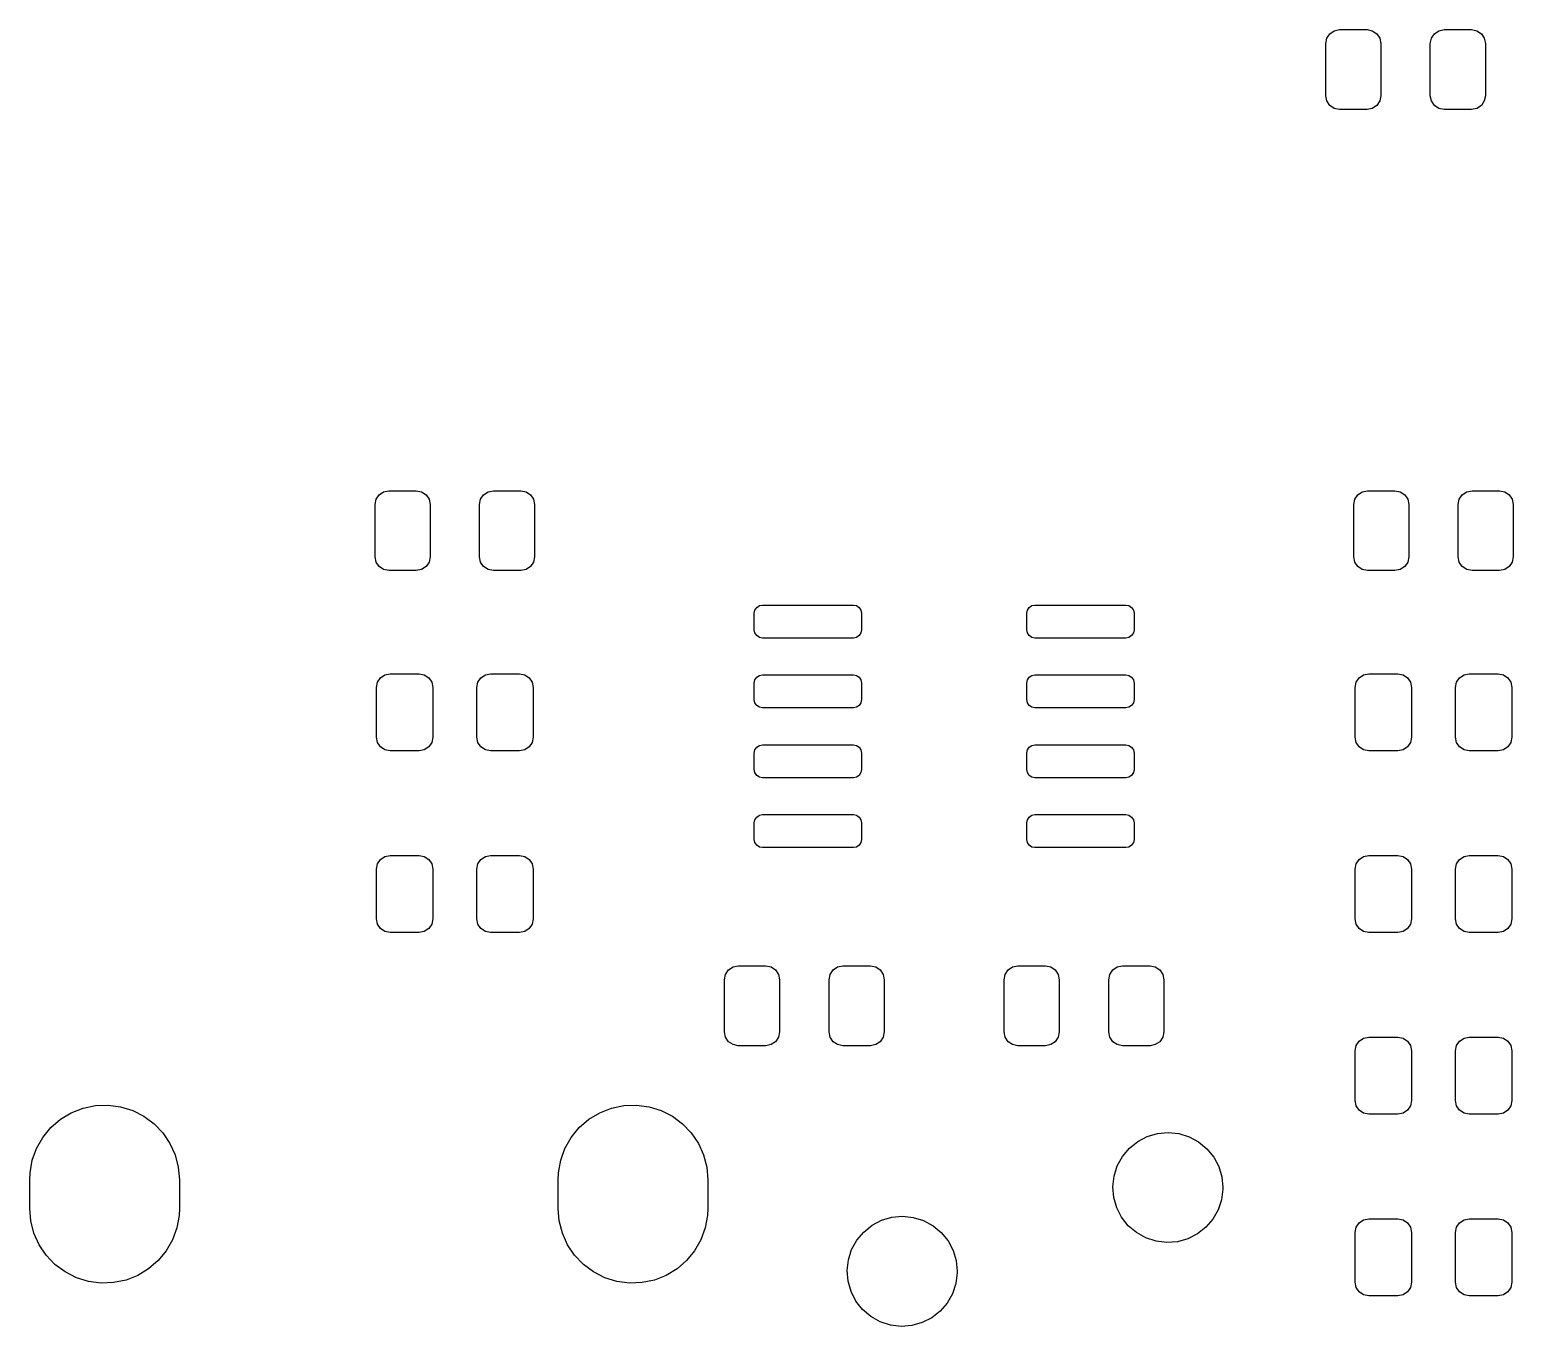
# Model space of a CAD drawing. Extents: x 42 to 170, y -237 to -32.
# Drawn here: x 49.68 to 76.63, y -111.74 to -88.17 of the extents above; entities that cross this region are included whole.
import ezdxf

# ---------------------------------------------------------------- set-up
doc = ezdxf.new("R2010")
doc.units = 0
doc.layers.add('BLACK', color=7, linetype='CONTINUOUS')

msp = doc.modelspace()

# ---------------------------------------------------------------- linework, layer by layer
at = {"layer": 'BLACK', "linetype": 'CONTINUOUS'}
for p, q in [((73.226, -88.425), (73.245, -88.3293)), ((73.245, -88.3293), (73.2992, -88.2482)), ((73.2992, -88.2482), (73.3803, -88.194)), ((73.3803, -88.194), (73.476, -88.175)), ((73.476, -88.175), (73.976, -88.175)), ((73.976, -88.175), (74.0717, -88.194)), ((74.0717, -88.194), (74.1528, -88.2482)), ((74.1528, -88.2482), (74.207, -88.3293)), ((74.207, -88.3293), (74.226, -88.425)), ((75.126, -88.425), (75.145, -88.3293)), ((75.145, -88.3293), (75.1992, -88.2482)), ((75.1992, -88.2482), (75.2803, -88.194)), ((75.2803, -88.194), (75.376, -88.175)), ((75.376, -88.175), (75.876, -88.175)), ((75.876, -88.175), (75.9717, -88.194)), ((75.9717, -88.194), (76.0528, -88.2482)), ((76.0528, -88.2482), (76.107, -88.3293)), ((76.107, -88.3293), (76.126, -88.425)), ((73.226, -89.375), (73.226, -88.425)), ((74.226, -88.425), (74.226, -89.375)), ((75.126, -89.375), (75.126, -88.425)), ((76.126, -88.425), (76.126, -89.375)), ((73.245, -89.4707), (73.226, -89.375)), ((73.2992, -89.5518), (73.245, -89.4707)), ((74.207, -89.4707), (74.1528, -89.5518)), ((74.226, -89.375), (74.207, -89.4707)), ((75.145, -89.4707), (75.126, -89.375)), ((75.1992, -89.5518), (75.145, -89.4707)), ((76.107, -89.4707), (76.0528, -89.5518)), ((76.126, -89.375), (76.107, -89.4707)), ((73.3803, -89.606), (73.2992, -89.5518)), ((73.476, -89.625), (73.3803, -89.606)), ((73.976, -89.625), (73.476, -89.625)), ((74.0717, -89.606), (73.976, -89.625)), ((74.1528, -89.5518), (74.0717, -89.606)), ((75.2803, -89.606), (75.1992, -89.5518)), ((75.376, -89.625), (75.2803, -89.606)), ((75.876, -89.625), (75.376, -89.625)), ((75.9717, -89.606), (75.876, -89.625)), ((76.0528, -89.5518), (75.9717, -89.606)), ((55.954, -96.807), (55.973, -96.7113)), ((55.973, -96.7113), (56.0272, -96.6302)), ((56.0272, -96.6302), (56.1083, -96.576)), ((56.1083, -96.576), (56.204, -96.557)), ((56.204, -96.557), (56.704, -96.557)), ((56.704, -96.557), (56.7997, -96.576)), ((56.7997, -96.576), (56.8808, -96.6302)), ((56.8808, -96.6302), (56.935, -96.7113)), ((56.935, -96.7113), (56.954, -96.807)), ((57.854, -96.807), (57.873, -96.7113)), ((57.873, -96.7113), (57.9272, -96.6302)), ((57.9272, -96.6302), (58.0083, -96.576)), ((58.0083, -96.576), (58.104, -96.557)), ((58.104, -96.557), (58.604, -96.557)), ((58.604, -96.557), (58.6997, -96.576)), ((58.6997, -96.576), (58.7808, -96.6302)), ((58.7808, -96.6302), (58.835, -96.7113)), ((58.835, -96.7113), (58.854, -96.807)), ((73.734, -96.807), (73.753, -96.7113)), ((73.753, -96.7113), (73.8072, -96.6302)), ((73.8072, -96.6302), (73.8883, -96.576)), ((73.8883, -96.576), (73.984, -96.557)), ((73.984, -96.557), (74.484, -96.557)), ((74.484, -96.557), (74.5797, -96.576)), ((74.5797, -96.576), (74.6608, -96.6302)), ((74.6608, -96.6302), (74.715, -96.7113)), ((74.715, -96.7113), (74.734, -96.807)), ((75.634, -96.807), (75.653, -96.7113)), ((75.653, -96.7113), (75.7072, -96.6302)), ((75.7072, -96.6302), (75.7883, -96.576)), ((75.7883, -96.576), (75.884, -96.557)), ((75.884, -96.557), (76.384, -96.557)), ((76.384, -96.557), (76.4797, -96.576)), ((76.4797, -96.576), (76.5608, -96.6302)), ((76.5608, -96.6302), (76.615, -96.7113)), ((76.615, -96.7113), (76.634, -96.807)), ((55.954, -97.757), (55.954, -96.807)), ((56.954, -96.807), (56.954, -97.757)), ((57.854, -97.757), (57.854, -96.807)), ((58.854, -96.807), (58.854, -97.757)), ((73.734, -97.757), (73.734, -96.807)), ((74.734, -96.807), (74.734, -97.757)), ((75.634, -97.757), (75.634, -96.807)), ((76.634, -96.807), (76.634, -97.757)), ((55.973, -97.8527), (55.954, -97.757)), ((56.954, -97.757), (56.935, -97.8527)), ((57.873, -97.8527), (57.854, -97.757)), ((58.854, -97.757), (58.835, -97.8527)), ((73.753, -97.8527), (73.734, -97.757)), ((74.734, -97.757), (74.715, -97.8527)), ((75.653, -97.8527), (75.634, -97.757)), ((76.634, -97.757), (76.615, -97.8527)), ((56.0272, -97.9338), (55.973, -97.8527)), ((56.1083, -97.988), (56.0272, -97.9338)), ((56.204, -98.007), (56.1083, -97.988)), ((56.704, -98.007), (56.204, -98.007)), ((56.7997, -97.988), (56.704, -98.007)), ((56.8808, -97.9338), (56.7997, -97.988)), ((56.935, -97.8527), (56.8808, -97.9338)), ((57.9272, -97.9338), (57.873, -97.8527)), ((58.0083, -97.988), (57.9272, -97.9338)), ((58.104, -98.007), (58.0083, -97.988)), ((58.604, -98.007), (58.104, -98.007)), ((58.6997, -97.988), (58.604, -98.007)), ((58.7808, -97.9338), (58.6997, -97.988)), ((58.835, -97.8527), (58.7808, -97.9338)), ((73.8072, -97.9338), (73.753, -97.8527)), ((73.8883, -97.988), (73.8072, -97.9338)), ((73.984, -98.007), (73.8883, -97.988)), ((74.484, -98.007), (73.984, -98.007)), ((74.5797, -97.988), (74.484, -98.007)), ((74.6608, -97.9338), (74.5797, -97.988)), ((74.715, -97.8527), (74.6608, -97.9338)), ((75.7072, -97.9338), (75.653, -97.8527)), ((75.7883, -97.988), (75.7072, -97.9338)), ((75.884, -98.007), (75.7883, -97.988)), ((76.384, -98.007), (75.884, -98.007)), ((76.4797, -97.988), (76.384, -98.007)), ((76.5608, -97.9338), (76.4797, -97.988)), ((76.615, -97.8527), (76.5608, -97.9338)), ((62.8879, -98.6769), (62.9366, -98.6444)), ((62.9366, -98.6444), (62.994, -98.633)), ((62.994, -98.633), (64.644, -98.633)), ((64.644, -98.633), (64.7014, -98.6444)), ((64.7014, -98.6444), (64.7501, -98.6769)), ((67.8379, -98.6769), (67.8866, -98.6444)), ((67.8866, -98.6444), (67.944, -98.633)), ((67.944, -98.633), (69.594, -98.633)), ((69.594, -98.633), (69.6514, -98.6444)), ((69.6514, -98.6444), (69.7001, -98.6769)), ((62.844, -98.783), (62.8554, -98.7256)), ((62.844, -99.083), (62.844, -98.783)), ((62.8554, -98.7256), (62.8879, -98.6769)), ((64.7501, -98.6769), (64.7826, -98.7256)), ((64.7826, -98.7256), (64.794, -98.783)), ((64.794, -98.783), (64.794, -99.083)), ((67.794, -98.783), (67.8054, -98.7256)), ((67.794, -99.083), (67.794, -98.783)), ((67.8054, -98.7256), (67.8379, -98.6769)), ((69.7001, -98.6769), (69.7326, -98.7256)), ((69.7326, -98.7256), (69.744, -98.783)), ((69.744, -98.783), (69.744, -99.083)), ((62.8554, -99.1404), (62.844, -99.083)), ((62.8879, -99.1891), (62.8554, -99.1404)), ((62.9366, -99.2216), (62.8879, -99.1891)), ((64.7501, -99.1891), (64.7014, -99.2216)), ((64.7826, -99.1404), (64.7501, -99.1891)), ((64.794, -99.083), (64.7826, -99.1404)), ((67.8054, -99.1404), (67.794, -99.083)), ((67.8379, -99.1891), (67.8054, -99.1404)), ((67.8866, -99.2216), (67.8379, -99.1891)), ((69.7001, -99.1891), (69.6514, -99.2216)), ((69.7326, -99.1404), (69.7001, -99.1891)), ((69.744, -99.083), (69.7326, -99.1404)), ((62.994, -99.233), (62.9366, -99.2216)), ((64.644, -99.233), (62.994, -99.233)), ((64.7014, -99.2216), (64.644, -99.233)), ((67.944, -99.233), (67.8866, -99.2216)), ((69.594, -99.233), (67.944, -99.233)), ((69.6514, -99.2216), (69.594, -99.233)), ((55.998, -100.038), (56.0522, -99.9572)), ((56.0522, -99.9572), (56.1333, -99.903)), ((56.1333, -99.903), (56.229, -99.884)), ((56.229, -99.884), (56.754, -99.884)), ((56.754, -99.884), (56.8497, -99.903)), ((56.8497, -99.903), (56.9308, -99.9572)), ((56.9308, -99.9572), (56.985, -100.038)), ((57.823, -100.038), (57.8772, -99.9572)), ((57.8772, -99.9572), (57.9583, -99.903)), ((57.9583, -99.903), (58.054, -99.884)), ((58.054, -99.884), (58.579, -99.884)), ((58.579, -99.884), (58.6747, -99.903)), ((58.6747, -99.903), (58.7558, -99.9572)), ((58.7558, -99.9572), (58.81, -100.038)), ((62.844, -100.053), (62.8554, -99.9956)), ((62.8554, -99.9956), (62.8879, -99.9469)), ((62.8879, -99.9469), (62.9366, -99.9144)), ((62.9366, -99.9144), (62.994, -99.903)), ((62.994, -99.903), (64.644, -99.903)), ((64.644, -99.903), (64.7014, -99.9144)), ((64.7014, -99.9144), (64.7501, -99.9469)), ((64.7501, -99.9469), (64.7826, -99.9956)), ((64.7826, -99.9956), (64.794, -100.053)), ((67.794, -100.053), (67.8054, -99.9956)), ((67.8054, -99.9956), (67.8379, -99.9469)), ((67.8379, -99.9469), (67.8866, -99.9144)), ((67.8866, -99.9144), (67.944, -99.903)), ((67.944, -99.903), (69.594, -99.903)), ((69.594, -99.903), (69.6514, -99.9144)), ((69.6514, -99.9144), (69.7001, -99.9469)), ((69.7001, -99.9469), (69.7326, -99.9956)), ((69.7326, -99.9956), (69.744, -100.053)), ((73.778, -100.038), (73.8322, -99.9572)), ((73.8322, -99.9572), (73.9133, -99.903)), ((73.9133, -99.903), (74.009, -99.884)), ((74.009, -99.884), (74.534, -99.884)), ((74.534, -99.884), (74.6297, -99.903)), ((74.6297, -99.903), (74.7108, -99.9572)), ((74.7108, -99.9572), (74.765, -100.038)), ((75.603, -100.038), (75.6572, -99.9572)), ((75.6572, -99.9572), (75.7383, -99.903)), ((75.7383, -99.903), (75.834, -99.884)), ((75.834, -99.884), (76.359, -99.884)), ((76.359, -99.884), (76.4547, -99.903)), ((76.4547, -99.903), (76.5358, -99.9572)), ((76.5358, -99.9572), (76.59, -100.038)), ((55.979, -100.134), (55.998, -100.038)), ((55.979, -101.034), (55.979, -100.134)), ((56.985, -100.038), (57.004, -100.134)), ((57.004, -100.134), (57.004, -101.034)), ((57.804, -100.134), (57.823, -100.038)), ((57.804, -101.034), (57.804, -100.134)), ((58.81, -100.038), (58.829, -100.134)), ((58.829, -100.134), (58.829, -101.034)), ((62.844, -100.353), (62.844, -100.053)), ((64.794, -100.053), (64.794, -100.353)), ((67.794, -100.353), (67.794, -100.053)), ((69.744, -100.053), (69.744, -100.353)), ((73.759, -100.134), (73.778, -100.038)), ((73.759, -101.034), (73.759, -100.134)), ((74.765, -100.038), (74.784, -100.134)), ((74.784, -100.134), (74.784, -101.034)), ((75.584, -100.134), (75.603, -100.038)), ((75.584, -101.034), (75.584, -100.134)), ((76.59, -100.038), (76.609, -100.134)), ((76.609, -100.134), (76.609, -101.034)), ((62.8554, -100.41), (62.844, -100.353)), ((62.8879, -100.459), (62.8554, -100.41)), ((62.9366, -100.492), (62.8879, -100.459)), ((62.994, -100.503), (62.9366, -100.492)), ((64.644, -100.503), (62.994, -100.503)), ((64.7014, -100.492), (64.644, -100.503)), ((64.7501, -100.459), (64.7014, -100.492)), ((64.7826, -100.41), (64.7501, -100.459)), ((64.794, -100.353), (64.7826, -100.41)), ((67.8054, -100.41), (67.794, -100.353)), ((67.8379, -100.459), (67.8054, -100.41)), ((67.8866, -100.492), (67.8379, -100.459)), ((67.944, -100.503), (67.8866, -100.492)), ((69.594, -100.503), (67.944, -100.503)), ((69.6514, -100.492), (69.594, -100.503)), ((69.7001, -100.459), (69.6514, -100.492)), ((69.7326, -100.41), (69.7001, -100.459)), ((69.744, -100.353), (69.7326, -100.41)), ((55.998, -101.13), (55.979, -101.034)), ((57.004, -101.034), (56.985, -101.13)), ((57.823, -101.13), (57.804, -101.034)), ((58.829, -101.034), (58.81, -101.13)), ((73.778, -101.13), (73.759, -101.034)), ((74.784, -101.034), (74.765, -101.13)), ((75.603, -101.13), (75.584, -101.034)), ((76.609, -101.034), (76.59, -101.13)), ((56.0522, -101.211), (55.998, -101.13)), ((56.1333, -101.265), (56.0522, -101.211)), ((56.229, -101.284), (56.1333, -101.265)), ((56.754, -101.284), (56.229, -101.284)), ((56.8497, -101.265), (56.754, -101.284)), ((56.9308, -101.211), (56.8497, -101.265)), ((56.985, -101.13), (56.9308, -101.211)), ((57.8772, -101.211), (57.823, -101.13)), ((57.9583, -101.265), (57.8772, -101.211)), ((58.054, -101.284), (57.9583, -101.265)), ((58.579, -101.284), (58.054, -101.284)), ((58.6747, -101.265), (58.579, -101.284)), ((58.7558, -101.211), (58.6747, -101.265)), ((58.81, -101.13), (58.7558, -101.211)), ((62.844, -101.323), (62.8554, -101.266)), ((62.844, -101.623), (62.844, -101.323)), ((62.8554, -101.266), (62.8879, -101.217)), ((62.8879, -101.217), (62.9366, -101.184)), ((62.9366, -101.184), (62.994, -101.173)), ((62.994, -101.173), (64.644, -101.173)), ((64.644, -101.173), (64.7014, -101.184)), ((64.7014, -101.184), (64.7501, -101.217)), ((64.7501, -101.217), (64.7826, -101.266)), ((64.7826, -101.266), (64.794, -101.323)), ((64.794, -101.323), (64.794, -101.623)), ((67.794, -101.323), (67.8054, -101.266)), ((67.794, -101.623), (67.794, -101.323)), ((67.8054, -101.266), (67.8379, -101.217)), ((67.8379, -101.217), (67.8866, -101.184)), ((67.8866, -101.184), (67.944, -101.173)), ((67.944, -101.173), (69.594, -101.173)), ((69.594, -101.173), (69.6514, -101.184)), ((69.6514, -101.184), (69.7001, -101.217)), ((69.7001, -101.217), (69.7326, -101.266)), ((69.7326, -101.266), (69.744, -101.323)), ((69.744, -101.323), (69.744, -101.623)), ((73.8322, -101.211), (73.778, -101.13)), ((73.9133, -101.265), (73.8322, -101.211)), ((74.009, -101.284), (73.9133, -101.265)), ((74.534, -101.284), (74.009, -101.284)), ((74.6297, -101.265), (74.534, -101.284)), ((74.7108, -101.211), (74.6297, -101.265)), ((74.765, -101.13), (74.7108, -101.211)), ((75.6572, -101.211), (75.603, -101.13)), ((75.7383, -101.265), (75.6572, -101.211)), ((75.834, -101.284), (75.7383, -101.265)), ((76.359, -101.284), (75.834, -101.284)), ((76.4547, -101.265), (76.359, -101.284)), ((76.5358, -101.211), (76.4547, -101.265)), ((76.59, -101.13), (76.5358, -101.211)), ((62.8554, -101.68), (62.844, -101.623)), ((62.8879, -101.729), (62.8554, -101.68)), ((62.9366, -101.762), (62.8879, -101.729)), ((62.994, -101.773), (62.9366, -101.762)), ((64.644, -101.773), (62.994, -101.773)), ((64.7014, -101.762), (64.644, -101.773)), ((64.7501, -101.729), (64.7014, -101.762)), ((64.7826, -101.68), (64.7501, -101.729)), ((64.794, -101.623), (64.7826, -101.68)), ((67.8054, -101.68), (67.794, -101.623)), ((67.8379, -101.729), (67.8054, -101.68)), ((67.8866, -101.762), (67.8379, -101.729)), ((67.944, -101.773), (67.8866, -101.762)), ((69.594, -101.773), (67.944, -101.773)), ((69.6514, -101.762), (69.594, -101.773)), ((69.7001, -101.729), (69.6514, -101.762)), ((69.7326, -101.68), (69.7001, -101.729)), ((69.744, -101.623), (69.7326, -101.68)), ((62.844, -102.593), (62.8554, -102.536)), ((62.844, -102.893), (62.844, -102.593)), ((62.8554, -102.536), (62.8879, -102.487)), ((62.8879, -102.487), (62.9366, -102.454)), ((62.9366, -102.454), (62.994, -102.443)), ((62.994, -102.443), (64.644, -102.443)), ((64.644, -102.443), (64.7014, -102.454)), ((64.7014, -102.454), (64.7501, -102.487)), ((64.7501, -102.487), (64.7826, -102.536)), ((64.7826, -102.536), (64.794, -102.593)), ((64.794, -102.593), (64.794, -102.893)), ((67.794, -102.593), (67.8054, -102.536)), ((67.794, -102.893), (67.794, -102.593)), ((67.8054, -102.536), (67.8379, -102.487)), ((67.8379, -102.487), (67.8866, -102.454)), ((67.8866, -102.454), (67.944, -102.443)), ((67.944, -102.443), (69.594, -102.443)), ((69.594, -102.443), (69.6514, -102.454)), ((69.6514, -102.454), (69.7001, -102.487)), ((69.7001, -102.487), (69.7326, -102.536)), ((69.7326, -102.536), (69.744, -102.593)), ((69.744, -102.593), (69.744, -102.893)), ((62.8554, -102.95), (62.844, -102.893)), ((62.8879, -102.999), (62.8554, -102.95)), ((64.7826, -102.95), (64.7501, -102.999)), ((64.794, -102.893), (64.7826, -102.95)), ((67.8054, -102.95), (67.794, -102.893)), ((67.8379, -102.999), (67.8054, -102.95)), ((69.7326, -102.95), (69.7001, -102.999)), ((69.744, -102.893), (69.7326, -102.95)), ((56.0522, -103.259), (56.1333, -103.205)), ((56.1333, -103.205), (56.229, -103.186)), ((56.229, -103.186), (56.754, -103.186)), ((56.754, -103.186), (56.8497, -103.205)), ((56.8497, -103.205), (56.9308, -103.259)), ((57.8772, -103.259), (57.9583, -103.205)), ((57.9583, -103.205), (58.054, -103.186)), ((58.054, -103.186), (58.579, -103.186)), ((58.579, -103.186), (58.6747, -103.205)), ((58.6747, -103.205), (58.7558, -103.259)), ((62.9366, -103.032), (62.8879, -102.999)), ((62.994, -103.043), (62.9366, -103.032)), ((64.644, -103.043), (62.994, -103.043)), ((64.7014, -103.032), (64.644, -103.043)), ((64.7501, -102.999), (64.7014, -103.032)), ((67.8866, -103.032), (67.8379, -102.999)), ((67.944, -103.043), (67.8866, -103.032)), ((69.594, -103.043), (67.944, -103.043)), ((69.6514, -103.032), (69.594, -103.043)), ((69.7001, -102.999), (69.6514, -103.032)), ((73.8322, -103.259), (73.9133, -103.205)), ((73.9133, -103.205), (74.009, -103.186)), ((74.009, -103.186), (74.534, -103.186)), ((74.534, -103.186), (74.6297, -103.205)), ((74.6297, -103.205), (74.7108, -103.259)), ((75.6572, -103.259), (75.7383, -103.205)), ((75.7383, -103.205), (75.834, -103.186)), ((75.834, -103.186), (76.359, -103.186)), ((76.359, -103.186), (76.4547, -103.205)), ((76.4547, -103.205), (76.5358, -103.259)), ((55.979, -103.436), (55.998, -103.34)), ((55.979, -104.336), (55.979, -103.436)), ((55.998, -103.34), (56.0522, -103.259)), ((56.9308, -103.259), (56.985, -103.34)), ((56.985, -103.34), (57.004, -103.436)), ((57.004, -103.436), (57.004, -104.336)), ((57.804, -103.436), (57.823, -103.34)), ((57.804, -104.336), (57.804, -103.436)), ((57.823, -103.34), (57.8772, -103.259)), ((58.7558, -103.259), (58.81, -103.34)), ((58.81, -103.34), (58.829, -103.436)), ((58.829, -103.436), (58.829, -104.336)), ((73.759, -103.436), (73.778, -103.34)), ((73.759, -104.336), (73.759, -103.436)), ((73.778, -103.34), (73.8322, -103.259)), ((74.7108, -103.259), (74.765, -103.34)), ((74.765, -103.34), (74.784, -103.436)), ((74.784, -103.436), (74.784, -104.336)), ((75.584, -103.436), (75.603, -103.34)), ((75.584, -104.336), (75.584, -103.436)), ((75.603, -103.34), (75.6572, -103.259)), ((76.5358, -103.259), (76.59, -103.34)), ((76.59, -103.34), (76.609, -103.436)), ((76.609, -103.436), (76.609, -104.336)), ((55.998, -104.432), (55.979, -104.336)), ((56.0522, -104.513), (55.998, -104.432)), ((56.1333, -104.567), (56.0522, -104.513)), ((56.229, -104.586), (56.1333, -104.567)), ((56.8497, -104.567), (56.754, -104.586)), ((56.9308, -104.513), (56.8497, -104.567)), ((56.985, -104.432), (56.9308, -104.513)), ((57.004, -104.336), (56.985, -104.432)), ((57.823, -104.432), (57.804, -104.336)), ((57.8772, -104.513), (57.823, -104.432)), ((57.9583, -104.567), (57.8772, -104.513)), ((58.054, -104.586), (57.9583, -104.567)), ((58.6747, -104.567), (58.579, -104.586)), ((58.7558, -104.513), (58.6747, -104.567)), ((58.81, -104.432), (58.7558, -104.513)), ((58.829, -104.336), (58.81, -104.432)), ((73.778, -104.432), (73.759, -104.336)), ((73.8322, -104.513), (73.778, -104.432)), ((73.9133, -104.567), (73.8322, -104.513)), ((74.009, -104.586), (73.9133, -104.567)), ((74.6297, -104.567), (74.534, -104.586)), ((74.7108, -104.513), (74.6297, -104.567)), ((74.765, -104.432), (74.7108, -104.513)), ((74.784, -104.336), (74.765, -104.432)), ((75.603, -104.432), (75.584, -104.336)), ((75.6572, -104.513), (75.603, -104.432)), ((75.7383, -104.567), (75.6572, -104.513)), ((75.834, -104.586), (75.7383, -104.567)), ((76.4547, -104.567), (76.359, -104.586)), ((76.5358, -104.513), (76.4547, -104.567)), ((76.59, -104.432), (76.5358, -104.513)), ((76.609, -104.336), (76.59, -104.432)), ((56.754, -104.586), (56.229, -104.586)), ((58.579, -104.586), (58.054, -104.586)), ((74.534, -104.586), (74.009, -104.586)), ((76.359, -104.586), (75.834, -104.586)), ((62.304, -105.443), (62.323, -105.347)), ((62.323, -105.347), (62.3772, -105.266)), ((62.3772, -105.266), (62.4583, -105.212)), ((62.4583, -105.212), (62.554, -105.193)), ((62.554, -105.193), (63.054, -105.193)), ((63.054, -105.193), (63.1497, -105.212)), ((63.1497, -105.212), (63.2308, -105.266)), ((63.2308, -105.266), (63.285, -105.347)), ((63.285, -105.347), (63.304, -105.443)), ((64.204, -105.443), (64.223, -105.347)), ((64.223, -105.347), (64.2772, -105.266)), ((64.2772, -105.266), (64.3583, -105.212)), ((64.3583, -105.212), (64.454, -105.193)), ((64.454, -105.193), (64.954, -105.193)), ((64.954, -105.193), (65.0497, -105.212)), ((65.0497, -105.212), (65.1308, -105.266)), ((65.1308, -105.266), (65.185, -105.347)), ((65.185, -105.347), (65.204, -105.443)), ((67.384, -105.443), (67.403, -105.347)), ((67.403, -105.347), (67.4572, -105.266)), ((67.4572, -105.266), (67.5383, -105.212)), ((67.5383, -105.212), (67.634, -105.193)), ((67.634, -105.193), (68.134, -105.193)), ((68.134, -105.193), (68.2297, -105.212)), ((68.2297, -105.212), (68.3108, -105.266)), ((68.3108, -105.266), (68.365, -105.347)), ((68.365, -105.347), (68.384, -105.443)), ((69.284, -105.443), (69.303, -105.347)), ((69.303, -105.347), (69.3572, -105.266)), ((69.3572, -105.266), (69.4383, -105.212)), ((69.4383, -105.212), (69.534, -105.193)), ((69.534, -105.193), (70.034, -105.193)), ((70.034, -105.193), (70.1297, -105.212)), ((70.1297, -105.212), (70.2108, -105.266)), ((70.2108, -105.266), (70.265, -105.347)), ((70.265, -105.347), (70.284, -105.443)), ((62.304, -106.393), (62.304, -105.443)), ((63.304, -105.443), (63.304, -106.393)), ((64.204, -106.393), (64.204, -105.443)), ((65.204, -105.443), (65.204, -106.393)), ((67.384, -106.393), (67.384, -105.443)), ((68.384, -105.443), (68.384, -106.393)), ((69.284, -106.393), (69.284, -105.443)), ((70.284, -105.443), (70.284, -106.393)), ((62.323, -106.489), (62.304, -106.393)), ((63.304, -106.393), (63.285, -106.489)), ((64.223, -106.489), (64.204, -106.393)), ((65.204, -106.393), (65.185, -106.489)), ((67.403, -106.489), (67.384, -106.393)), ((68.384, -106.393), (68.365, -106.489)), ((69.303, -106.489), (69.284, -106.393)), ((70.284, -106.393), (70.265, -106.489)), ((62.3772, -106.57), (62.323, -106.489)), ((62.4583, -106.624), (62.3772, -106.57)), ((62.554, -106.643), (62.4583, -106.624)), ((63.054, -106.643), (62.554, -106.643)), ((63.1497, -106.624), (63.054, -106.643)), ((63.2308, -106.57), (63.1497, -106.624)), ((63.285, -106.489), (63.2308, -106.57)), ((64.2772, -106.57), (64.223, -106.489)), ((64.3583, -106.624), (64.2772, -106.57)), ((64.454, -106.643), (64.3583, -106.624)), ((64.954, -106.643), (64.454, -106.643)), ((65.0497, -106.624), (64.954, -106.643)), ((65.1308, -106.57), (65.0497, -106.624)), ((65.185, -106.489), (65.1308, -106.57)), ((67.4572, -106.57), (67.403, -106.489)), ((67.5383, -106.624), (67.4572, -106.57)), ((67.634, -106.643), (67.5383, -106.624)), ((68.134, -106.643), (67.634, -106.643)), ((68.2297, -106.624), (68.134, -106.643)), ((68.3108, -106.57), (68.2297, -106.624)), ((68.365, -106.489), (68.3108, -106.57)), ((69.3572, -106.57), (69.303, -106.489)), ((69.4383, -106.624), (69.3572, -106.57)), ((69.534, -106.643), (69.4383, -106.624)), ((70.034, -106.643), (69.534, -106.643)), ((70.1297, -106.624), (70.034, -106.643)), ((70.2108, -106.57), (70.1297, -106.624)), ((70.265, -106.489), (70.2108, -106.57)), ((73.759, -106.738), (73.778, -106.642)), ((73.778, -106.642), (73.8322, -106.561)), ((73.8322, -106.561), (73.9133, -106.507)), ((73.9133, -106.507), (74.009, -106.488)), ((74.009, -106.488), (74.534, -106.488)), ((74.534, -106.488), (74.6297, -106.507)), ((74.6297, -106.507), (74.7108, -106.561)), ((74.7108, -106.561), (74.765, -106.642)), ((74.765, -106.642), (74.784, -106.738)), ((75.584, -106.738), (75.603, -106.642)), ((75.603, -106.642), (75.6572, -106.561)), ((75.6572, -106.561), (75.7383, -106.507)), ((75.7383, -106.507), (75.834, -106.488)), ((75.834, -106.488), (76.359, -106.488)), ((76.359, -106.488), (76.4547, -106.507)), ((76.4547, -106.507), (76.5358, -106.561)), ((76.5358, -106.561), (76.59, -106.642)), ((76.59, -106.642), (76.609, -106.738)), ((73.759, -107.638), (73.759, -106.738)), ((74.784, -106.738), (74.784, -107.638)), ((75.584, -107.638), (75.584, -106.738)), ((76.609, -106.738), (76.609, -107.638)), ((50.4353, -107.862), (50.6492, -107.777)), ((50.6492, -107.777), (50.8743, -107.73)), ((50.8743, -107.73), (51.1041, -107.722)), ((51.1041, -107.722), (51.332, -107.752)), ((51.332, -107.752), (51.5517, -107.82)), ((60.0353, -107.862), (60.2492, -107.777)), ((60.2492, -107.777), (60.4743, -107.73)), ((60.4743, -107.73), (60.7041, -107.722)), ((60.7041, -107.722), (60.932, -107.752)), ((60.932, -107.752), (61.1517, -107.82)), ((73.778, -107.734), (73.759, -107.638)), ((73.8322, -107.815), (73.778, -107.734)), ((73.9133, -107.869), (73.8322, -107.815)), ((74.7108, -107.815), (74.6297, -107.869)), ((74.765, -107.734), (74.7108, -107.815)), ((74.784, -107.638), (74.765, -107.734)), ((75.603, -107.734), (75.584, -107.638)), ((75.6572, -107.815), (75.603, -107.734)), ((75.7383, -107.869), (75.6572, -107.815)), ((76.5358, -107.815), (76.4547, -107.869)), ((76.59, -107.734), (76.5358, -107.815)), ((76.609, -107.638), (76.59, -107.734)), ((50.065, -108.132), (50.2387, -107.981)), ((50.2387, -107.981), (50.4353, -107.862)), ((51.5517, -107.82), (51.7567, -107.924)), ((51.7567, -107.924), (51.9412, -108.061)), ((51.9412, -108.061), (52.0999, -108.228)), ((59.665, -108.132), (59.8387, -107.981)), ((59.8387, -107.981), (60.0353, -107.862)), ((61.1517, -107.82), (61.3567, -107.924)), ((61.3567, -107.924), (61.5412, -108.061)), ((61.5412, -108.061), (61.6999, -108.228)), ((74.009, -107.888), (73.9133, -107.869)), ((74.534, -107.888), (74.009, -107.888)), ((74.6297, -107.869), (74.534, -107.888)), ((75.834, -107.888), (75.7383, -107.869)), ((76.359, -107.888), (75.834, -107.888)), ((76.4547, -107.869), (76.359, -107.888)), ((49.8054, -108.51), (49.9192, -108.31)), ((49.9192, -108.31), (50.065, -108.132)), ((52.0999, -108.228), (52.2283, -108.419)), ((59.4054, -108.51), (59.5192, -108.31)), ((59.5192, -108.31), (59.665, -108.132)), ((61.6999, -108.228), (61.8283, -108.419)), ((69.8104, -108.383), (69.9834, -108.293)), ((69.9834, -108.293), (70.1706, -108.238)), ((70.1706, -108.238), (70.365, -108.22)), ((70.365, -108.22), (70.5591, -108.24)), ((70.5591, -108.24), (70.7455, -108.298)), ((70.7455, -108.298), (70.9172, -108.391)), ((49.727, -108.726), (49.8054, -108.51)), ((52.2283, -108.419), (52.3228, -108.628)), ((59.327, -108.726), (59.4054, -108.51)), ((61.8283, -108.419), (61.9228, -108.628)), ((69.5329, -108.655), (69.6583, -108.506)), ((69.6583, -108.506), (69.8104, -108.383)), ((70.9172, -108.391), (71.0676, -108.515)), ((71.0676, -108.515), (71.1909, -108.667)), ((49.686, -108.952), (49.727, -108.726)), ((52.3228, -108.628), (52.3806, -108.851)), ((52.3806, -108.851), (52.4, -109.08)), ((59.286, -108.952), (59.327, -108.726)), ((61.9228, -108.628), (61.9806, -108.851)), ((61.9806, -108.851), (62, -109.08)), ((69.3799, -109.012), (69.4389, -108.826)), ((69.4389, -108.826), (69.5329, -108.655)), ((71.1909, -108.667), (71.2825, -108.839)), ((71.2825, -108.839), (71.339, -109.026)), ((49.68, -109.08), (49.686, -108.952)), ((49.68, -109.6), (49.68, -109.08)), ((52.4, -109.08), (52.4, -109.6)), ((59.28, -109.08), (59.286, -108.952)), ((59.28, -109.6), (59.28, -109.08)), ((62, -109.08), (62, -109.6)), ((69.3581, -109.206), (69.3799, -109.012)), ((71.339, -109.026), (71.358, -109.22)), ((69.3744, -109.401), (69.3581, -109.206)), ((69.4282, -109.588), (69.3744, -109.401)), ((71.3576, -109.248), (71.3331, -109.442)), ((71.358, -109.22), (71.3576, -109.248)), ((49.6994, -109.829), (49.68, -109.6)), ((52.4, -109.6), (52.394, -109.728)), ((59.2994, -109.829), (59.28, -109.6)), ((62, -109.6), (61.994, -109.728)), ((69.5174, -109.762), (69.4282, -109.588)), ((71.2715, -109.627), (71.1751, -109.796)), ((71.3331, -109.442), (71.2715, -109.627)), ((49.7572, -110.052), (49.6994, -109.829)), ((52.353, -109.954), (52.2746, -110.17)), ((52.394, -109.728), (52.353, -109.954)), ((59.3572, -110.052), (59.2994, -109.829)), ((61.953, -109.954), (61.8746, -110.17)), ((61.994, -109.728), (61.953, -109.954)), ((64.8323, -110.03), (64.9844, -109.907)), ((64.9844, -109.907), (65.1574, -109.817)), ((65.1574, -109.817), (65.3446, -109.762)), ((65.3446, -109.762), (65.539, -109.744)), ((65.539, -109.744), (65.7331, -109.764)), ((65.7331, -109.764), (65.9195, -109.822)), ((65.9195, -109.822), (66.0912, -109.915)), ((66.0912, -109.915), (66.2416, -110.039)), ((69.6387, -109.915), (69.5174, -109.762)), ((69.7873, -110.041), (69.6387, -109.915)), ((71.0476, -109.944), (70.8938, -110.064)), ((71.1751, -109.796), (71.0476, -109.944)), ((73.759, -110.04), (73.778, -109.944)), ((73.778, -109.944), (73.8322, -109.863)), ((73.8322, -109.863), (73.9133, -109.809)), ((73.9133, -109.809), (74.009, -109.79)), ((74.009, -109.79), (74.534, -109.79)), ((74.534, -109.79), (74.6297, -109.809)), ((74.6297, -109.809), (74.7108, -109.863)), ((74.7108, -109.863), (74.765, -109.944)), ((74.765, -109.944), (74.784, -110.04)), ((75.584, -110.04), (75.603, -109.944)), ((75.603, -109.944), (75.6572, -109.863)), ((75.6572, -109.863), (75.7383, -109.809)), ((75.7383, -109.809), (75.834, -109.79)), ((75.834, -109.79), (76.359, -109.79)), ((76.359, -109.79), (76.4547, -109.809)), ((76.4547, -109.809), (76.5358, -109.863)), ((76.5358, -109.863), (76.59, -109.944)), ((76.59, -109.944), (76.609, -110.04)), ((49.8517, -110.261), (49.7572, -110.052)), ((52.2746, -110.17), (52.1608, -110.37)), ((59.4517, -110.261), (59.3572, -110.052)), ((61.8746, -110.17), (61.7608, -110.37)), ((64.6129, -110.35), (64.7069, -110.179)), ((64.7069, -110.179), (64.8323, -110.03)), ((66.2416, -110.039), (66.3649, -110.191)), ((66.3649, -110.191), (66.4565, -110.363)), ((69.9577, -110.136), (69.7873, -110.041)), ((70.1433, -110.197), (69.9577, -110.136)), ((70.3371, -110.22), (70.1433, -110.197)), ((70.5316, -110.205), (70.3371, -110.22)), ((70.7196, -110.152), (70.5316, -110.205)), ((70.8938, -110.064), (70.7196, -110.152)), ((73.759, -110.94), (73.759, -110.04)), ((74.784, -110.04), (74.784, -110.94)), ((75.584, -110.94), (75.584, -110.04)), ((76.609, -110.04), (76.609, -110.94)), ((49.9801, -110.452), (49.8517, -110.261)), ((50.1388, -110.619), (49.9801, -110.452)), ((52.1608, -110.37), (52.015, -110.548)), ((59.5801, -110.452), (59.4517, -110.261)), ((59.7388, -110.619), (59.5801, -110.452)), ((61.7608, -110.37), (61.615, -110.548)), ((64.5539, -110.536), (64.6129, -110.35)), ((66.4565, -110.363), (66.513, -110.55)), ((50.3233, -110.756), (50.1388, -110.619)), ((50.5283, -110.86), (50.3233, -110.756)), ((51.8413, -110.699), (51.6447, -110.818)), ((52.015, -110.548), (51.8413, -110.699)), ((59.9233, -110.756), (59.7388, -110.619)), ((60.1283, -110.86), (59.9233, -110.756)), ((61.4413, -110.699), (61.2447, -110.818)), ((61.615, -110.548), (61.4413, -110.699)), ((64.5321, -110.73), (64.5539, -110.536)), ((64.5484, -110.925), (64.5321, -110.73)), ((66.5316, -110.772), (66.5071, -110.966)), ((66.513, -110.55), (66.532, -110.744)), ((66.532, -110.744), (66.5316, -110.772)), ((50.748, -110.928), (50.5283, -110.86)), ((50.9759, -110.958), (50.748, -110.928)), ((51.2057, -110.95), (50.9759, -110.958)), ((51.4308, -110.903), (51.2057, -110.95)), ((51.6447, -110.818), (51.4308, -110.903)), ((60.348, -110.928), (60.1283, -110.86)), ((60.5759, -110.958), (60.348, -110.928)), ((60.8057, -110.95), (60.5759, -110.958)), ((61.0308, -110.903), (60.8057, -110.95)), ((61.2447, -110.818), (61.0308, -110.903)), ((64.6022, -111.112), (64.5484, -110.925)), ((66.5071, -110.966), (66.4455, -111.151)), ((73.778, -111.036), (73.759, -110.94)), ((73.8322, -111.117), (73.778, -111.036)), ((74.765, -111.036), (74.7108, -111.117)), ((74.784, -110.94), (74.765, -111.036)), ((75.603, -111.036), (75.584, -110.94)), ((75.6572, -111.117), (75.603, -111.036)), ((76.59, -111.036), (76.5358, -111.117)), ((76.609, -110.94), (76.59, -111.036)), ((64.6914, -111.286), (64.6022, -111.112)), ((64.8127, -111.439), (64.6914, -111.286)), ((66.3491, -111.32), (66.2216, -111.468)), ((66.4455, -111.151), (66.3491, -111.32)), ((73.9133, -111.171), (73.8322, -111.117)), ((74.009, -111.19), (73.9133, -111.171)), ((74.534, -111.19), (74.009, -111.19)), ((74.6297, -111.171), (74.534, -111.19)), ((74.7108, -111.117), (74.6297, -111.171)), ((75.7383, -111.171), (75.6572, -111.117)), ((75.834, -111.19), (75.7383, -111.171)), ((76.359, -111.19), (75.834, -111.19)), ((76.4547, -111.171), (76.359, -111.19)), ((76.5358, -111.117), (76.4547, -111.171)), ((64.9613, -111.565), (64.8127, -111.439)), ((65.1317, -111.66), (64.9613, -111.565)), ((66.0678, -111.588), (65.8936, -111.676)), ((66.2216, -111.468), (66.0678, -111.588)), ((65.3173, -111.721), (65.1317, -111.66)), ((65.5111, -111.744), (65.3173, -111.721)), ((65.7056, -111.729), (65.5111, -111.744)), ((65.8936, -111.676), (65.7056, -111.729))]:
    msp.add_line(p, q, dxfattribs=at)

doc.saveas('drawing.dxf')
